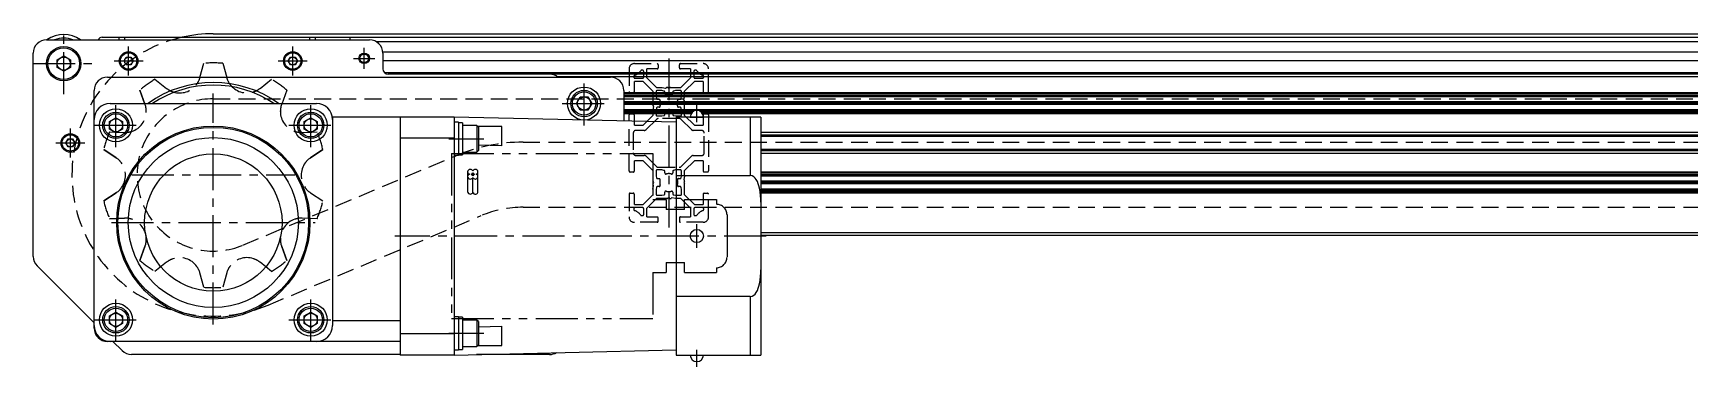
# Model space of a CAD drawing. Extents: x 0 to 4662, y -8 to 1177.
# Drawn here: x 1070 to 1695, y 135 to 262 of the extents above; entities that cross this region are included whole.
import ezdxf

# ---------------------------------------------------------------- set-up
doc = ezdxf.new("R2010")
doc.units = 0
doc.header["$LTSCALE"] = 0.5
for name, pattern in [('CENTER', [50.8, 31.75, -6.35, 6.35, -6.35]), ('DASHED', [19.05, 12.7, -6.35]), ('PHANTOM', [63.5, 31.75, -6.35, 6.35, -6.35, 6.35, -6.35])]:
    doc.linetypes.add(name, pattern=pattern)
for name, color, linetype in [('MSM_CENTER', 1, 'CENTER'), ('MSM_CONTINUOUS', 7, 'CONTINUOUS'), ('MSM_DASHED', 4, 'DASHED'), ('MSM_IMAGINARY', 6, 'PHANTOM')]:
    doc.layers.add(name, color=color, linetype=linetype)

msp = doc.modelspace()

# ---------------------------------------------------------------- linework, layer by layer
at = {"layer": 'MSM_CENTER'}
for p, q in [((1081.3, 238.45), (1081.3, 261.55)), ((1100.3, 251), (1111.3, 251)), ((1105.8, 245.5), (1105.8, 256.5)), ((1162.3, 251), (1173.3, 251)), ((1167.8, 245.5), (1167.8, 256.5)), ((1190.8, 252), (1198.8, 252)), ((1194.8, 248), (1194.8, 256)), ((1309.8, 252), (1309.8, 188)), ((1069.75, 250), (1092.85, 250)), ((1137.8, 151.4), (1137.8, 238.7)), ((1277.8, 226.65), (1277.8, 243.15)), ((1101.03, 218.42), (1101.03, 234.92)), ((1174.57, 218.42), (1174.57, 234.92)), ((1269.55, 234.9), (1286.05, 234.9)), ((1345.05, 235), (1316.4, 235)), ((1320.4, 227.8), (1320.4, 234.3)), ((1083.8, 214.5), (1083.8, 225.5)), ((1092.78, 226.67), (1109.28, 226.67)), ((1166.32, 226.67), (1182.82, 226.67)), ((1317.78, 229.8), (1323.03, 229.8)), ((1078.3, 220), (1089.3, 220)), ((1226.8, 221.57), (1239.9, 221.57)), ((1107, 207.9), (1168.6, 207.9)), ((1099.3, 189.9), (1176.3, 189.9)), ((1320.4, 180.3), (1320.4, 189.3)), ((1346.6, 184.8), (1206.3, 184.8)), ((1101.03, 144.88), (1101.03, 161.38)), ((1174.57, 144.88), (1174.57, 161.38)), ((1092.78, 153.13), (1109.28, 153.13)), ((1166.32, 153.13), (1182.82, 153.13)), ((1226.8, 148.03), (1239.9, 148.03)), ((1320.4, 135.3), (1320.4, 141.8))]:
    msp.add_line(p, q, dxfattribs=at)
at = {"layer": 'MSM_CONTINUOUS'}
for p, q in [((1074.8, 259), (1196.8, 259)), ((1095.8, 260), (4189.8, 260)), ((1102.3, 259), (1102.3, 260)), ((1104.3, 260), (1104.3, 259)), ((1137.8, 261.3), (4147.8, 261.3)), ((1174.3, 259), (1174.3, 260)), ((1176.3, 260), (1176.3, 259)), ((1189.3, 260), (1189.3, 259)), ((4086.09, 258.2), (1199.51, 258.2)), ((1069.8, 177.07), (1069.8, 254)), ((1078.8, 251.44), (1081.3, 252.89)), ((1078.8, 248.56), (1078.8, 251.44)), ((1081.3, 252.89), (1083.8, 251.44)), ((1083.8, 251.44), (1083.8, 248.56)), ((1104.07, 251), (1104.93, 252.5)), ((1104.93, 249.5), (1104.07, 251)), ((1104.93, 252.5), (1106.67, 252.5)), ((1106.67, 252.5), (1107.53, 251)), ((1107.53, 251), (1106.67, 249.5)), ((1166.07, 251), (1166.93, 252.5)), ((1166.93, 249.5), (1166.07, 251)), ((1166.93, 252.5), (1168.67, 252.5)), ((1168.67, 252.5), (1169.53, 251)), ((1169.53, 251), (1168.67, 249.5)), ((4083.8, 254.3), (1201.8, 254.3)), ((1201.8, 254), (1201.8, 248)), ((4083.8, 251.09), (1201.8, 251.09)), ((1081.3, 247.11), (1078.8, 248.56)), ((1083.8, 248.56), (1081.3, 247.11)), ((1097.8, 244.9), (1287.8, 244.9)), ((1106.67, 249.5), (1104.93, 249.5)), ((1168.67, 249.5), (1166.93, 249.5)), ((4083.12, 246.5), (1202.48, 246.5)), ((3970.78, 246), (1203.8, 246)), ((3967.8, 245), (1267.8, 245)), ((1092.8, 149.9), (1092.8, 239.9)), ((1292.8, 239.9), (1292.8, 228.27)), ((3965.8, 239), (1292.8, 239)), ((3965.8, 238.52), (1292.8, 238.52)), ((3965.8, 238), (1292.8, 238)), ((1098.8, 234.9), (1176.8, 234.9)), ((1274.91, 234.9), (1276.36, 237.4)), ((1276.36, 232.4), (1274.91, 234.9)), ((1276.36, 237.4), (1279.24, 237.4)), ((1279.24, 232.4), (1276.36, 232.4)), ((1279.24, 237.4), (1280.69, 234.9)), ((1280.69, 234.9), (1279.24, 232.4)), ((3965.8, 237.48), (1292.8, 237.48)), ((3965.8, 235.52), (1292.8, 235.52)), ((3965.8, 235), (1292.8, 235)), ((3965.8, 234.48), (1292.8, 234.48)), ((3965.8, 232.52), (1292.8, 232.52)), ((1319.21, 232), (1292.8, 232)), ((3965.8, 232), (1321.59, 232)), ((1098.53, 228.11), (1101.03, 229.56)), ((1098.53, 225.23), (1098.53, 228.11)), ((1101.03, 229.56), (1103.53, 228.11)), ((1103.53, 228.11), (1103.53, 225.23)), ((1172.07, 228.11), (1174.57, 229.56)), ((1172.07, 225.23), (1172.07, 228.11)), ((1174.57, 229.56), (1177.07, 228.11)), ((1177.07, 228.11), (1177.07, 225.23)), ((1228.8, 229.8), (1182.8, 229.8)), ((1182.8, 229.8), (1182.8, 150.9)), ((1208.3, 229.8), (1208.3, 139.8)), ((1312.6, 227.8), (1228.8, 229.8)), ((1228.8, 229.8), (1228.8, 139.8)), ((1230.4, 227.82), (1228.8, 227.82)), ((1230.4, 227.82), (1230.4, 215.32)), ((1231.9, 227.67), (1230.4, 227.67)), ((1231.9, 227.67), (1231.9, 215.47)), ((1237.3, 226.57), (1231.9, 226.57)), ((1237.9, 225.97), (1237.3, 226.57)), ((1237.3, 226.57), (1237.3, 216.57)), ((1246.81, 226.24), (1237.63, 226.24)), ((1237.9, 225.97), (1237.9, 217.17)), ((1246.81, 218.87), (1246.81, 226.24)), ((1318.55, 231.48), (1292.8, 231.48)), ((1318.21, 231), (1292.8, 231)), ((1312.6, 229.8), (1312.6, 139.8)), ((1344.6, 229.8), (1312.6, 229.8)), ((3965.8, 231.48), (1322.25, 231.48)), ((3965.8, 231), (1322.59, 231)), ((1340.6, 229.8), (1340.6, 207.72)), ((1344.6, 229.8), (1344.6, 139.8)), ((1082.07, 220), (1082.93, 221.5)), ((1082.93, 218.5), (1082.07, 220)), ((1082.93, 221.5), (1084.67, 221.5)), ((1084.67, 221.5), (1085.53, 220)), ((1085.53, 220), (1084.67, 218.5)), ((1101.03, 223.78), (1098.53, 225.23)), ((1103.53, 225.23), (1101.03, 223.78)), ((1174.57, 223.78), (1172.07, 225.23)), ((1177.07, 225.23), (1174.57, 223.78)), ((1228.8, 221.8), (1208.3, 221.8)), ((1246.81, 218.87), (1237.9, 219.16)), ((3965.8, 224), (1344.6, 224)), ((3965.8, 223), (1344.6, 223)), ((3965.8, 222.5), (1344.6, 222.5)), ((1084.67, 218.5), (1082.93, 218.5)), ((1228.8, 215.32), (1230.4, 215.32)), ((1230.4, 215.47), (1231.9, 215.47)), ((1231.9, 216.57), (1237.3, 216.57)), ((1237.3, 216.57), (1237.9, 217.17)), ((3965.8, 217.5), (1344.6, 217.5)), ((3965.8, 217), (1344.6, 217)), ((3965.8, 216), (1344.6, 216)), ((1233.85, 209.04), (1233.85, 201.61)), ((1235.8, 207.57), (1235.8, 208.75)), ((1235.8, 201.3), (1235.8, 206.99)), ((1237.75, 201.58), (1237.75, 209.04)), ((1312.6, 207.72), (1340.6, 207.72)), ((3965.8, 209), (1344.6, 209)), ((3965.8, 208.52), (1344.6, 208.52)), ((3965.8, 208), (1344.6, 208)), ((3965.8, 207.48), (1344.6, 207.48)), ((3965.8, 205.52), (1344.6, 205.52)), ((3965.8, 205), (1344.6, 205)), ((3965.8, 204.48), (1344.6, 204.48)), ((3965.8, 202.52), (1344.6, 202.52)), ((3965.8, 202), (1344.6, 202)), ((3965.8, 201.48), (1344.6, 201.48)), ((3965.8, 201), (1344.6, 201)), ((3965.8, 186), (1344.6, 186)), ((3965.8, 185), (1344.6, 185)), ((1092.8, 152), (1071.26, 173.54)), ((1340.6, 161.88), (1312.6, 161.88)), ((1340.6, 161.88), (1340.6, 139.8)), ((1098.53, 154.57), (1101.03, 156.02)), ((1098.53, 151.69), (1098.53, 154.57)), ((1101.03, 150.24), (1098.53, 151.69)), ((1101.03, 156.02), (1103.53, 154.57)), ((1103.53, 151.69), (1101.03, 150.24)), ((1103.53, 154.57), (1103.53, 151.69)), ((1172.07, 154.57), (1174.57, 156.02)), ((1172.07, 151.69), (1172.07, 154.57)), ((1174.57, 150.24), (1172.07, 151.69)), ((1174.57, 156.02), (1177.07, 154.57)), ((1177.07, 151.69), (1174.57, 150.24)), ((1177.07, 154.57), (1177.07, 151.69)), ((1182.8, 152.8), (1208.3, 152.8)), ((1230.4, 154.28), (1228.8, 154.28)), ((1230.4, 154.28), (1230.4, 141.78)), ((1231.9, 154.13), (1230.4, 154.13)), ((1231.9, 154.13), (1231.9, 141.93)), ((1237.3, 153.03), (1231.9, 153.03)), ((1237.9, 152.43), (1237.3, 153.03)), ((1237.3, 153.03), (1237.3, 143.03)), ((1237.9, 152.43), (1237.9, 143.63)), ((1237.9, 150.44), (1246.81, 150.73)), ((1246.81, 143.36), (1246.81, 150.73)), ((1208.3, 144.9), (1097.8, 144.9)), ((1103.34, 141.46), (1099.9, 144.9)), ((1228.8, 147.8), (1208.3, 147.8)), ((1208.3, 140), (1106.87, 140)), ((1228.8, 139.8), (1208.3, 139.8)), ((1228.8, 139.8), (1312.6, 141.8)), ((1228.8, 141.78), (1230.4, 141.78)), ((1230.4, 141.93), (1231.9, 141.93)), ((1231.9, 143.03), (1237.3, 143.03)), ((1264.8, 140), (1237.18, 140)), ((1237.3, 143.03), (1237.9, 143.63)), ((1237.63, 143.36), (1246.81, 143.36)), ((1312.6, 139.8), (1344.6, 139.8))]:
    msp.add_line(p, q, dxfattribs=at)
for centre, radius in [((1081.3, 250), 6.5), ((1081.3, 250), 6), ((1081.3, 250), 2.5), ((1105.8, 251), 3.5), ((1105.8, 251), 3.1), ((1105.8, 251), 1.5), ((1167.8, 251), 3.5), ((1167.8, 251), 3.1), ((1167.8, 251), 1.5), ((1194.8, 252), 2), ((1194.8, 252), 1.62), ((1277.8, 234.9), 6.25), ((1277.8, 234.9), 5), ((1277.8, 234.9), 4.4), ((1101.03, 226.67), 6.25), ((1101.03, 226.67), 5), ((1174.57, 226.67), 6.25), ((1174.57, 226.67), 5), ((1277.8, 234.9), 2.5), ((1101.03, 226.67), 4.4), ((1101.03, 226.67), 2.5), ((1137.8, 189.9), 36.5), ((1137.8, 189.9), 36), ((1174.57, 226.67), 4.4), ((1174.57, 226.67), 2.5), ((1083.8, 220), 3.5), ((1083.8, 220), 3.1), ((1083.8, 220), 1.5), ((1137.8, 189.9), 32.13), ((1137.8, 189.9), 25.95), ((1320.4, 184.8), 2.5), ((1101.03, 153.13), 6.25), ((1101.03, 153.13), 5), ((1101.03, 153.13), 4.4), ((1174.57, 153.13), 6.25), ((1174.57, 153.13), 5), ((1174.57, 153.13), 4.4), ((1101.03, 153.13), 2.5), ((1174.57, 153.13), 2.5)]:
    msp.add_circle(centre, radius, dxfattribs=at)
for centre, radius, start, end in [((1074.8, 254), 5, 90, 180), ((1081.3, 250), 11, 54.9032, 125.0968), ((1081.3, 250), 9.65, 68.85055, 111.14945), ((1095.8, 258.5), 1.5, 90, 160.52878), ((1137.8, 207.9), 53.4, 90, 102.66846), ((1196.8, 254), 5, 0, 90), ((1097.8, 239.9), 5, 90, 180), ((1203.8, 248), 2, 180, 270), ((1264.8, 241), 5, 51.26058, 90), ((1287.8, 239.9), 5, 0, 90), ((1137.8, 200.9), 42, 54.04943, 125.95057), ((1137.8, 200.9), 41, 56.02365, 123.97635), ((1098.8, 228.9), 6, 90, 180), ((1176.8, 228.9), 6, 0, 90), ((1320.4, 229.8), 2.5, 0, 180), ((1234.82, 209), 0.967, 87.97266, 177.6997), ((1234.79, 209.06), 0.937, 181.3925, 254.57312), ((1234.79, 207.25), 0.937, 105.41846, 178.61592), ((1234.82, 207.32), 0.967, 182.30048, 272.02716), ((1234.87, 208.97), 0.997, 21.10518, 91.15324), ((1234.87, 207.35), 0.997, 268.84806, 338.89352), ((1234.89, 209.09), 0.967, 286.11059, 339.56177), ((1234.89, 207.23), 0.967, 20.43968, 73.88795), ((1236.73, 208.97), 0.997, 88.8447, 158.89688), ((1236.71, 209.09), 0.967, 200.43921, 253.88842), ((1236.71, 207.23), 0.967, 106.1113, 159.56107), ((1236.73, 207.35), 0.997, 201.10819, 271.15022), ((1236.78, 209), 0.967, 2.29815, 92.02948), ((1236.78, 207.32), 0.967, 267.97693, 357.69543), ((1236.81, 209.06), 0.937, 285.41412, 358.62027), ((1236.81, 207.25), 0.937, 1.38293, 74.58269), ((1340.29, 204.87), 2.86, 25.95494, 83.80887), ((1234.77, 201.62), 0.917, 180.65106, 232.40888), ((1234.86, 201.73), 1.05, 231.94248, 272.86491), ((1234.86, 201.71), 1.04, 272.54658, 302.84755), ((1234.92, 201.62), 0.936, 302.71443, 339.99323), ((1236.66, 201.61), 0.914, 199.45562, 213.65881), ((1236.74, 201.67), 1.02, 214.92015, 258.23361), ((1236.76, 201.71), 1.05, 257.65691, 301.53449), ((1236.82, 201.61), 0.935, 301.44584, 338.79813), ((1236.89, 201.58), 0.864, 339.07637, 359.98053), ((1333.89, 200.96), 10.36, 10.8222, 29.93491), ((1320.99, 198.15), 23.56, 5.58961, 11.63465), ((1306, 196.91), 38.6, 1.00829, 5.26362), ((1074.8, 177.07), 5, 180, 225), ((1320.99, 171.45), 23.56, 348.36535, 354.41039), ((1306, 172.69), 38.6, 354.73638, 358.99171), ((1340.29, 164.73), 2.86, 276.19113, 334.04506), ((1333.89, 168.64), 10.36, 330.06509, 349.1778), ((1098.8, 150.9), 6, 180, 270), ((1176.8, 150.9), 6, 270, 0), ((1097.8, 149.9), 5, 180, 270), ((1106.87, 145), 5, 225, 270), ((1264.8, 145), 5, 270, 301.14992), ((1320.4, 139.8), 2.5, 180, 0)]:
    msp.add_arc(centre, radius, start, end, dxfattribs=at)
at = {"layer": 'MSM_DASHED'}
for p, q in [((1115.77, 244.12), (1120.17, 240.63)), ((1115.77, 244.12), (1120.17, 240.63)), ((1132.74, 244.72), (1134.26, 250.12)), ((1132.74, 244.72), (1134.26, 250.12)), ((1141.34, 250.12), (1142.86, 244.72)), ((1141.34, 250.12), (1142.86, 244.72)), ((1155.43, 240.63), (1159.83, 244.12)), ((1155.43, 240.63), (1159.83, 244.12)), ((1294.8, 248), (1294.8, 239.4)), ((1296.6, 245.12), (1296.6, 244.95)), ((1296.8, 250), (1305.4, 250)), ((1297.1, 244.45), (1299.85, 244.45)), ((1299.85, 247.5), (1299.6, 247.5)), ((1300.35, 244.95), (1300.35, 247)), ((1301.55, 244.66), (1301.55, 248)), ((1305.4, 248), (1301.55, 248)), ((1305.21, 241), (1301.55, 244.66)), ((1305.8, 249.6), (1305.8, 248.4)), ((1313.8, 248.4), (1313.8, 249.6)), ((1314.2, 250), (1322.8, 250)), ((1318.05, 248), (1314.2, 248)), ((1318.05, 244.66), (1314.39, 241)), ((1318.05, 248), (1318.05, 244.66)), ((1319.25, 247), (1319.25, 244.95)), ((1320, 247.5), (1319.75, 247.5)), ((1319.75, 244.45), (1322.5, 244.45)), ((1323, 244.95), (1323, 245.12)), ((1324.8, 239.4), (1324.8, 248)), ((1110.04, 239.96), (1111.99, 234.69)), ((1111.99, 234.69), (1110.04, 239.96)), ((1131.96, 242.87), (1131.91, 242.78)), ((1143.69, 242.78), (1143.68, 242.79)), ((1144.07, 242.21), (1143.98, 242.32)), ((1144.07, 242.21), (1143.98, 242.32)), ((1153.1, 239.36), (1152.97, 239.31)), ((1153.1, 239.36), (1152.97, 239.31)), ((1165.56, 239.96), (1163.61, 234.69)), ((1165.56, 239.96), (1163.61, 234.69)), ((1296.4, 239), (1295.2, 239)), ((1296.8, 239.4), (1296.8, 243.25)), ((1300.14, 243.25), (1296.8, 243.25)), ((1300.14, 243.25), (1303.8, 239.59)), ((1303.8, 239.59), (1303.8, 235.65)), ((1305, 239.4), (1305, 237.66)), ((1305.21, 241), (1307.3, 241)), ((1307.14, 239.8), (1305.4, 239.8)), ((1307.98, 239.64), (1307.21, 239.79)), ((1307.3, 241), (1308.58, 240.75)), ((1308.3, 238.64), (1308.3, 239.25)), ((1308.58, 240.75), (1308.9, 240.93)), ((1309.4, 240.93), (1309.8, 240.7)), ((1309.8, 240.7), (1310.2, 240.93)), ((1310.45, 241), (1314.39, 241)), ((1311.3, 239.25), (1311.3, 238.64)), ((1312.39, 239.79), (1311.62, 239.64)), ((1314.2, 239.8), (1312.46, 239.8)), ((1314.6, 237.66), (1314.6, 239.4)), ((1315.8, 239.59), (1319.46, 243.25)), ((1315.8, 237.5), (1315.8, 239.59)), ((1322.8, 243.25), (1319.46, 243.25)), ((1322.8, 243.25), (1322.8, 239.4)), ((1324.4, 239), (1323.2, 239)), ((1112.21, 234.03), (1112.22, 234)), ((1137.8, 236.7), (4147.8, 236.7)), ((1163.11, 231.95), (1163.11, 232.09)), ((1163.11, 231.95), (1163.11, 232.09)), ((1163.14, 232.64), (1163.14, 232.65)), ((1163.18, 232.99), (1163.18, 233)), ((1163.31, 233.69), (1163.31, 233.69)), ((1163.38, 234), (1163.39, 234.03)), ((1304.05, 233.78), (1303.8, 232.5)), ((1303.8, 232.5), (1303.8, 230.41)), ((1304.1, 235), (1303.87, 235.4)), ((1303.87, 234.6), (1304.1, 235)), ((1304.05, 233.78), (1303.87, 234.1)), ((1305, 232.34), (1305, 230.6)), ((1305.01, 237.59), (1305.16, 236.82)), ((1305.16, 233.18), (1305.01, 232.41)), ((1305.55, 236.5), (1306.16, 236.5)), ((1306.16, 233.5), (1305.55, 233.5)), ((1313.44, 236.5), (1314.05, 236.5)), ((1314.05, 233.5), (1313.44, 233.5)), ((1314.44, 236.82), (1314.59, 237.59)), ((1314.59, 232.41), (1314.44, 233.18)), ((1314.6, 230.6), (1314.6, 232.34)), ((1315.73, 235.4), (1315.5, 235)), ((1315.5, 235), (1315.73, 234.6)), ((1315.55, 236.22), (1315.8, 237.5)), ((1315.73, 235.9), (1315.55, 236.22)), ((1315.8, 230.41), (1315.8, 234.35)), ((1294.8, 209.4), (1294.8, 230.6)), ((1295.2, 231), (1296.4, 231)), ((1296.8, 226.75), (1296.8, 230.6)), ((1296.8, 226.75), (1300.14, 226.75)), ((1303.8, 230.41), (1300.14, 226.75)), ((1305.12, 228.91), (1301.26, 225.04)), ((1305.4, 230.2), (1307.14, 230.2)), ((1313.77, 229.2), (1305.83, 229.2)), ((1307.21, 230.21), (1307.98, 230.36)), ((1308.3, 230.75), (1308.3, 231.36)), ((1311.3, 231.36), (1311.3, 230.75)), ((1311.62, 230.36), (1312.39, 230.21)), ((1312.46, 230.2), (1314.2, 230.2)), ((1318.34, 225.04), (1314.48, 228.91)), ((1319.46, 226.75), (1315.8, 230.41)), ((1319.46, 226.75), (1322.8, 226.75)), ((1322.8, 230.6), (1322.8, 226.75)), ((1323.2, 231), (1324.4, 231)), ((1324.8, 230.6), (1324.8, 209.4)), ((1098.61, 224.23), (1104.22, 224)), ((1098.61, 224.23), (1104.22, 224)), ((1168.75, 224.33), (1168.61, 224.37)), ((1168.75, 224.33), (1168.61, 224.37)), ((1170.32, 224.02), (1170.32, 224.02)), ((1171.38, 224), (1176.99, 224.23)), ((1171.38, 224), (1176.99, 224.23)), ((1254.81, 220.3), (3977.96, 220.3)), ((1296.4, 223.75), (1296.4, 216.25)), ((1300.55, 224.75), (1297.4, 224.75)), ((1322.2, 224.75), (1319.05, 224.75)), ((1323.2, 216.25), (1323.2, 223.75)), ((1096.43, 217.49), (1101.1, 214.38)), ((1101.1, 214.38), (1096.43, 217.49)), ((1148.96, 181.35), (1229.46, 215.19)), ((1174.5, 214.38), (1179.17, 217.49)), ((1179.17, 217.49), (1174.5, 214.38)), ((1296.8, 209.4), (1296.8, 213.25)), ((1300.14, 213.25), (1296.8, 213.25)), ((1297.4, 215.25), (1300.55, 215.25)), ((1300.14, 213.25), (1303.8, 209.59)), ((1301.26, 214.96), (1305.12, 211.09)), ((1314.48, 211.09), (1318.34, 214.96)), ((1315.8, 209.59), (1319.46, 213.25)), ((1319.05, 215.25), (1322.2, 215.25)), ((1322.8, 213.25), (1319.46, 213.25)), ((1322.8, 213.25), (1322.8, 209.4)), ((1172.49, 212.45), (1172.57, 212.57)), ((1172.49, 212.45), (1172.57, 212.57)), ((1296.4, 209), (1295.2, 209)), ((1303.8, 209.59), (1303.8, 205.65)), ((1305, 209.4), (1305, 207.66)), ((1305.01, 207.59), (1305.16, 206.82)), ((1307.14, 209.8), (1305.4, 209.8)), ((1305.55, 206.5), (1306.16, 206.5)), ((1305.83, 210.8), (1313.77, 210.8)), ((1307.98, 209.64), (1307.21, 209.79)), ((1308.3, 208.64), (1308.3, 209.25)), ((1311.3, 209.25), (1311.3, 208.64)), ((1312.39, 209.79), (1311.62, 209.64)), ((1314.2, 209.8), (1312.46, 209.8)), ((1313.44, 206.5), (1314.05, 206.5)), ((1314.44, 206.82), (1314.59, 207.59)), ((1314.6, 207.66), (1314.6, 209.4)), ((1315.8, 207.5), (1315.55, 206.22)), ((1315.8, 207.5), (1315.8, 209.59)), ((1324.4, 209), (1323.2, 209)), ((1101.1, 201.16), (1096.43, 198.05)), ((1096.43, 198.05), (1101.1, 201.16)), ((1101.67, 201.58), (1101.67, 201.58)), ((1172.92, 202.54), (1172.9, 202.57)), ((1173.93, 201.58), (1173.93, 201.58)), ((1174.5, 201.16), (1179.17, 198.05)), ((1174.5, 201.16), (1179.17, 198.05)), ((1294.8, 200.6), (1294.8, 192)), ((1295.2, 201), (1296.4, 201)), ((1296.8, 196.75), (1296.8, 200.6)), ((1303.8, 200.41), (1300.14, 196.75)), ((1303.8, 202.5), (1304.05, 203.78)), ((1303.8, 202.5), (1303.8, 200.41)), ((1304.1, 205), (1303.87, 205.4)), ((1303.87, 204.6), (1304.1, 205)), ((1304.05, 203.78), (1303.87, 204.1)), ((1305, 202.34), (1305, 200.6)), ((1305.16, 203.18), (1305.01, 202.41)), ((1306.16, 203.5), (1305.55, 203.5)), ((1307.21, 200.21), (1307.98, 200.36)), ((1308.3, 200.75), (1308.3, 201.36)), ((1311.3, 201.36), (1311.3, 200.75)), ((1311.62, 200.36), (1312.39, 200.21)), ((1314.05, 203.5), (1313.44, 203.5)), ((1314.59, 202.41), (1314.44, 203.18)), ((1314.6, 200.6), (1314.6, 202.34)), ((1315.73, 205.4), (1315.5, 205)), ((1315.5, 205), (1315.73, 204.6)), ((1315.55, 206.22), (1315.73, 205.9)), ((1315.8, 200.41), (1315.8, 204.35)), ((1319.46, 196.75), (1315.8, 200.41)), ((1322.8, 200.6), (1322.8, 196.75)), ((1323.2, 201), (1324.4, 201)), ((1324.8, 192), (1324.8, 200.6)), ((1254.81, 195.7), (3977.96, 195.7)), ((1254.81, 195.7), (3977.96, 195.7)), ((1296.6, 195.05), (1296.6, 194.88)), ((1296.8, 196.75), (1300.14, 196.75)), ((1299.85, 195.55), (1297.1, 195.55)), ((1300.35, 193), (1300.35, 195.05)), ((1301.55, 195.34), (1305.21, 199)), ((1301.55, 192), (1301.55, 195.34)), ((1309.15, 199), (1305.21, 199)), ((1305.4, 200.2), (1307.14, 200.2)), ((1309.8, 199.3), (1309.4, 199.07)), ((1310.2, 199.07), (1309.8, 199.3)), ((1311.02, 199.25), (1310.7, 199.07)), ((1312.3, 199), (1311.02, 199.25)), ((1314.39, 199), (1312.3, 199)), ((1312.46, 200.2), (1314.2, 200.2)), ((1314.39, 199), (1318.05, 195.34)), ((1318.05, 195.34), (1318.05, 192)), ((1319.25, 195.05), (1319.25, 193)), ((1319.46, 196.75), (1322.8, 196.75)), ((1322.5, 195.55), (1319.75, 195.55)), ((1323, 194.88), (1323, 195.05)), ((1098.61, 191.32), (1104.22, 191.55)), ((1104.22, 191.55), (1098.61, 191.32)), ((1158.49, 158.67), (1238.99, 192.51)), ((1176.99, 191.32), (1171.38, 191.55)), ((1176.99, 191.32), (1171.38, 191.55)), ((1305.4, 190), (1296.8, 190)), ((1299.6, 192.5), (1299.85, 192.5)), ((1301.55, 192), (1305.4, 192)), ((1305.8, 190.4), (1305.8, 191.6)), ((1313.8, 191.6), (1313.8, 190.4)), ((1314.2, 192), (1318.05, 192)), ((1322.8, 190), (1314.2, 190)), ((1319.75, 192.5), (1320, 192.5)), ((1112.22, 181.55), (1112.21, 181.52)), ((1112.46, 182.9), (1112.46, 182.9)), ((1163.14, 182.9), (1163.14, 182.91)), ((1163.39, 181.52), (1163.38, 181.55)), ((1111.99, 180.85), (1110.04, 175.59)), ((1110.04, 175.59), (1111.99, 180.85)), ((1165.56, 175.59), (1163.61, 180.85)), ((1163.61, 180.85), (1165.56, 175.59)), ((1120.17, 174.91), (1115.77, 171.43)), ((1120.17, 174.91), (1115.77, 171.43)), ((1131.91, 172.76), (1131.92, 172.75)), ((1134.26, 165.42), (1132.74, 170.83)), ((1134.26, 165.42), (1132.74, 170.83)), ((1142.86, 170.83), (1141.34, 165.42)), ((1142.86, 170.83), (1141.34, 165.42)), ((1159.83, 171.43), (1155.43, 174.91)), ((1159.83, 171.43), (1155.43, 174.91))]:
    msp.add_line(p, q, dxfattribs=at)
for centre, radius, start, end in [((1137.8, 207.9), 53.4, 102.66846, 292.8), ((1137.8, 207.77), 42.5, 85.22206, 94.77794), ((1137.8, 207.77), 42.5, 85.22206, 94.77794), ((1137.8, 207.77), 42.5, 121.22206, 130.77794), ((1137.8, 207.77), 42.5, 121.22206, 130.77794), ((1125.1, 246.86), 7.94, 324.11423, 344.34465), ((1150.5, 246.86), 7.94, 195.65535, 215.88577), ((1137.8, 207.77), 42.5, 49.22206, 58.77794), ((1137.8, 207.77), 42.5, 49.22206, 58.77794), ((1296.8, 248), 2, 90, 180), ((1297.1, 245.12), 0.5, 109.85389, 180), ((1297.1, 244.95), 0.5, 180, 270), ((1295.3, 250.1), 4.8, 289.85389, 324.20367), ((1299.6, 247), 0.5, 90, 144.20367), ((1299.85, 247), 0.5, 0, 90), ((1299.85, 244.95), 0.5, 270, 0), ((1305.4, 249.6), 0.4, 0, 90), ((1305.4, 248.4), 0.4, 270, 0), ((1314.2, 249.6), 0.4, 90, 180), ((1314.2, 248.4), 0.4, 180, 270), ((1319.75, 247), 0.5, 90, 180), ((1319.75, 244.95), 0.5, 180, 270), ((1320, 247), 0.5, 35.79634, 90), ((1324.3, 250.1), 4.8, 215.79632, 250.14611), ((1322.5, 244.95), 0.5, 270, 0), ((1322.5, 245.12), 0.5, 0, 70.14613), ((1322.8, 248), 2, 0, 90), ((1125.1, 246.86), 7.94, 231.65535, 251.88577), ((1125.1, 246.86), 7.94, 251.88577, 324.11423), ((1125.1, 246.86), 7.94, 251.88577, 324.11423), ((1150.5, 246.86), 7.94, 215.88577, 288.11423), ((1150.5, 246.86), 7.94, 215.88577, 288.11423), ((1150.5, 246.86), 7.94, 288.11423, 308.34465), ((1295.2, 239.4), 0.4, 180, 270), ((1296.4, 239.4), 0.4, 270, 0), ((1305.4, 239.4), 0.4, 90, 180), ((1307.14, 239.4), 0.4, 79, 90), ((1307.9, 239.25), 0.4, 0, 79), ((1308.7, 238.64), 0.4, 180, 286.82645), ((1309.8, 235), 3.4, 73.17355, 106.82645), ((1309.15, 240.5), 0.5, 60, 120), ((1310.45, 240.5), 0.5, 90, 120), ((1310.9, 238.64), 0.4, 253.17355, 0), ((1311.7, 239.25), 0.4, 101, 180), ((1312.46, 239.4), 0.4, 90, 101), ((1314.2, 239.4), 0.4, 0, 90), ((1323.2, 239.4), 0.4, 180, 270), ((1324.4, 239.4), 0.4, 270, 0), ((1104.55, 231.93), 7.94, 287.88577, 0.11423), ((1104.55, 231.93), 7.94, 287.88577, 0.11423), ((1137.8, 207.9), 28.8, 90, 292.8), ((1104.55, 231.93), 7.94, 0.11423, 20.34465), ((1171.05, 231.93), 7.94, 159.65535, 179.88577), ((1171.05, 231.93), 7.94, 179.88577, 252.11423), ((1171.05, 231.93), 7.94, 179.88577, 252.11423), ((1304.3, 235.65), 0.5, 180, 210), ((1304.3, 234.35), 0.5, 150, 210), ((1305.4, 237.66), 0.4, 180, 191), ((1305.4, 232.34), 0.4, 169, 180), ((1305.55, 236.9), 0.4, 191, 270), ((1305.55, 233.1), 0.4, 90, 169), ((1306.16, 236.1), 0.4, 343.17354, 90.00002), ((1306.16, 233.9), 0.4, 270, 16.82645), ((1309.8, 235), 3.4, 163.17355, 196.82645), ((1308.7, 231.36), 0.4, 73.17355, 180), ((1309.8, 235), 3.4, 253.17355, 286.82645), ((1310.9, 231.36), 0.4, 0, 106.82645), ((1313.44, 236.1), 0.4, 90, 196.82645), ((1313.44, 233.9), 0.4, 163.17355, 270), ((1309.8, 235), 3.4, 343.17355, 16.82645), ((1314.05, 236.9), 0.4, 270, 349), ((1314.05, 233.1), 0.4, 11, 90), ((1314.2, 237.66), 0.4, 349, 0), ((1314.2, 232.34), 0.4, 0, 11), ((1315.3, 235.65), 0.5, 330, 30), ((1315.3, 234.35), 0.5, 0, 30), ((1295.2, 230.6), 0.4, 90, 180), ((1296.4, 230.6), 0.4, 0, 90), ((1305.4, 230.6), 0.4, 180, 270), ((1305.83, 228.2), 1, 90, 135), ((1307.14, 230.6), 0.4, 270, 281), ((1307.9, 230.75), 0.4, 281, 0), ((1311.7, 230.75), 0.4, 180, 259), ((1312.46, 230.6), 0.4, 259, 270), ((1313.77, 228.2), 1, 45, 90), ((1314.2, 230.6), 0.4, 270, 0), ((1323.2, 230.6), 0.4, 90, 180), ((1324.4, 230.6), 0.4, 0, 90), ((1137.8, 207.77), 42.5, 157.22206, 166.77794), ((1137.8, 207.77), 42.5, 157.22206, 166.77794), ((1104.55, 231.93), 7.94, 267.65535, 287.88577), ((1171.05, 231.93), 7.94, 252.11423, 272.34465), ((1137.8, 207.77), 42.5, 13.22206, 22.77794), ((1137.8, 207.77), 42.5, 13.22206, 22.77794), ((1254.81, 154.87), 65.43, 90, 112.8), ((1297.4, 223.75), 1, 90, 180), ((1300.55, 225.75), 1, 270, 315), ((1319.05, 225.75), 1, 225, 270), ((1322.2, 223.75), 1, 0, 90), ((1096.7, 207.77), 7.94, 36.11423, 56.34465), ((1178.9, 207.77), 7.94, 123.65535, 143.88577), ((1297.4, 216.25), 1, 180, 270), ((1300.55, 214.25), 1, 45, 90), ((1319.05, 214.25), 1, 90, 135), ((1322.2, 216.25), 1, 270, 0), ((1096.7, 207.77), 7.94, 323.88577, 36.11423), ((1096.7, 207.77), 7.94, 323.88577, 36.11423), ((1178.9, 207.77), 7.94, 143.88577, 216.11423), ((1178.9, 207.77), 7.94, 143.88577, 216.11423), ((1295.2, 209.4), 0.4, 180, 270), ((1296.4, 209.4), 0.4, 270, 0), ((1305.4, 209.4), 0.4, 90, 180), ((1305.4, 207.66), 0.4, 180, 191), ((1305.83, 211.8), 1, 225, 270), ((1305.55, 206.9), 0.4, 191, 270), ((1306.16, 206.1), 0.4, 343.17355, 90), ((1307.14, 209.4), 0.4, 79, 90), ((1307.9, 209.25), 0.4, 0, 79), ((1308.7, 208.64), 0.4, 180, 286.82645), ((1309.8, 205), 3.4, 73.17355, 106.82645), ((1310.9, 208.64), 0.4, 253.17355, 0), ((1311.7, 209.25), 0.4, 101, 180), ((1312.46, 209.4), 0.4, 90, 101), ((1313.44, 206.1), 0.4, 90, 196.82645), ((1313.77, 211.8), 1, 270, 315), ((1314.05, 206.9), 0.4, 270, 349), ((1314.2, 209.4), 0.4, 0, 90), ((1314.2, 207.66), 0.4, 349, 0), ((1323.2, 209.4), 0.4, 180, 270), ((1324.4, 209.4), 0.4, 270, 0), ((1096.7, 207.77), 7.94, 303.65535, 323.88577), ((1178.9, 207.77), 7.94, 216.11423, 236.34465), ((1295.2, 200.6), 0.4, 90.00437, 180), ((1296.4, 200.6), 0.4, 0, 90), ((1304.3, 205.65), 0.5, 180, 210), ((1304.3, 204.35), 0.5, 150, 210), ((1305.4, 202.34), 0.4, 169, 180), ((1305.4, 200.6), 0.4, 180, 270), ((1305.55, 203.1), 0.4, 90, 169), ((1306.16, 203.9), 0.4, 270, 16.82645), ((1309.8, 205), 3.4, 163.17355, 196.82645), ((1307.9, 200.75), 0.4, 281, 0), ((1308.7, 201.36), 0.4, 73.17356, 180), ((1309.8, 205), 3.4, 253.17355, 286.82645), ((1310.9, 201.36), 0.4, 0, 106.82645), ((1311.7, 200.75), 0.4, 180, 259), ((1313.44, 203.9), 0.4, 163.17355, 270), ((1309.8, 205), 3.4, 343.17355, 16.82645), ((1314.05, 203.1), 0.4, 11, 90), ((1314.2, 200.6), 0.4, 270, 0), ((1314.2, 202.34), 0.4, 0, 11), ((1315.3, 205.65), 0.5, 330, 30), ((1315.3, 204.35), 0.5, 0.00003, 30.00007), ((1323.2, 200.6), 0.4, 90.00437, 180), ((1324.4, 200.6), 0.4, 0, 90), ((1137.8, 207.77), 42.5, 193.22206, 202.77794), ((1137.8, 207.77), 42.5, 193.22206, 202.77794), ((1137.8, 207.77), 42.5, 337.22206, 346.77794), ((1137.8, 207.77), 42.5, 337.22206, 346.77794), ((1254.81, 154.87), 40.83, 90, 112.8), ((1297.1, 195.05), 0.5, 90, 180), ((1297.1, 194.88), 0.5, 180, 250.14613), ((1295.3, 189.9), 4.8, 35.79632, 70.14611), ((1299.85, 195.05), 0.5, 0, 90), ((1307.14, 200.6), 0.4, 270, 281), ((1309.15, 199.5), 0.5, 270, 300), ((1310.45, 199.5), 0.5, 240, 300), ((1312.46, 200.6), 0.4, 259, 270), ((1319.75, 195.05), 0.5, 90, 180), ((1324.3, 189.9), 4.8, 109.85388, 144.20367), ((1322.5, 195.05), 0.5, 0, 90), ((1322.5, 194.88), 0.5, 289.85389, 0), ((1104.55, 183.61), 7.94, 72.11423, 92.34465), ((1104.55, 183.61), 7.94, 359.88577, 72.11423), ((1104.55, 183.61), 7.94, 359.88577, 72.11423), ((1171.05, 183.61), 7.94, 107.88577, 180.11423), ((1171.05, 183.61), 7.94, 107.88577, 180.11423), ((1171.05, 183.61), 7.94, 87.65535, 107.88577), ((1296.8, 192), 2, 180, 270), ((1299.6, 193), 0.5, 215.79634, 270), ((1299.85, 193), 0.5, 270, 0), ((1305.4, 191.6), 0.4, 0, 90), ((1305.4, 190.4), 0.4, 270, 0), ((1314.2, 191.6), 0.4, 90, 180), ((1314.2, 190.4), 0.4, 180, 270), ((1319.75, 193), 0.5, 180, 270), ((1320, 193), 0.5, 270, 324.20367), ((1322.8, 192), 2, 270, 0), ((1104.55, 183.61), 7.94, 339.65535, 359.88577), ((1171.05, 183.61), 7.94, 180.11423, 200.34465), ((1137.8, 207.77), 42.5, 229.22206, 238.77794), ((1137.8, 207.77), 42.5, 229.22206, 238.77794), ((1125.1, 168.68), 7.94, 108.11423, 128.34465), ((1125.1, 168.68), 7.94, 35.88577, 108.11423), ((1125.1, 168.68), 7.94, 35.88577, 108.11423), ((1150.5, 168.68), 7.94, 71.88577, 144.11413), ((1150.5, 168.68), 7.94, 71.88577, 144.11423), ((1150.5, 168.68), 7.94, 51.65535, 71.88577), ((1137.8, 207.77), 42.5, 301.22206, 310.77794), ((1137.8, 207.77), 42.5, 301.22206, 310.77794), ((1125.1, 168.68), 7.94, 15.65535, 35.88577), ((1150.5, 168.68), 7.94, 144.11423, 164.34465), ((1137.8, 207.77), 42.5, 265.22206, 274.77794), ((1137.8, 207.77), 42.5, 265.22206, 274.77794)]:
    msp.add_arc(centre, radius, start, end, dxfattribs=at)
at = {"layer": 'MSM_IMAGINARY'}
for p, q in [((1227.8, 216.05), (1227.8, 153.55)), ((1227.8, 216.05), (1303.8, 216.05)), ((1303.8, 216.05), (1303.8, 198.65)), ((1303.8, 198.65), (1308.8, 198.65)), ((1308.8, 198.65), (1308.8, 194.8)), ((1315.8, 194.8), (1308.8, 194.8)), ((1315.8, 198.65), (1327.8, 198.65)), ((1315.8, 194.8), (1315.8, 198.65)), ((1327.8, 198.65), (1327.8, 196.8)), ((1331.8, 192.8), (1331.8, 176.8)), ((1303.8, 170.95), (1308.8, 170.95)), ((1303.8, 170.95), (1303.8, 153.55)), ((1308.8, 174.8), (1315.8, 174.8)), ((1308.8, 174.8), (1308.8, 170.95)), ((1315.8, 170.95), (1315.8, 174.8)), ((1315.8, 170.95), (1327.8, 170.95)), ((1327.8, 172.8), (1327.8, 170.95)), ((1227.8, 153.55), (1303.8, 153.55))]:
    msp.add_line(p, q, dxfattribs=at)
for centre, start, end in [((1327.8, 192.8), 0, 90), ((1327.8, 176.8), 270, 0)]:
    msp.add_arc(centre, 4, start, end, dxfattribs=at)

doc.saveas('drawing.dxf')
